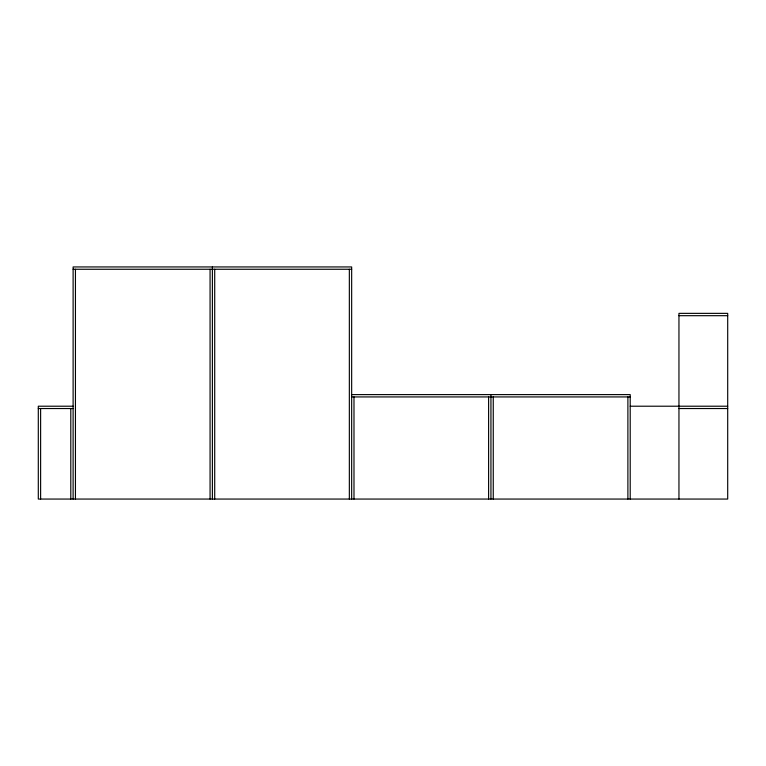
<?xml version="1.0" encoding="UTF-8"?>
<svg xmlns="http://www.w3.org/2000/svg" width="766" height="766" viewBox="0 0 766 766"><rect width="100%" height="100%" fill="white"/><g stroke="black" fill="none" stroke-linecap="round" stroke-linejoin="round"><path stroke-width="1.15" d="M73.115 269.259L351.661 269.259M678.954 315.688L727.7 315.688M351.661 394.605L630.207 394.605L630.207 499.059M351.661 396.932L630.207 396.932M73.115 406.21L38.3 406.21L38.3 499.059L727.7 499.059L727.7 313.361L678.954 313.361L678.954 499.059M630.207 406.21L727.7 406.21M38.3 408.537L73.115 408.537M678.954 408.537L727.7 408.537M627.89 396.932L627.89 499.059M493.256 396.932L493.256 499.059M490.939 394.605L490.939 499.059M488.612 396.932L488.612 499.059M353.988 396.932L353.988 499.059M351.661 499.059L351.661 266.941L73.115 266.941L73.115 499.059M349.344 269.259L349.344 499.059M214.71 269.259L214.71 499.059M212.393 266.941L212.393 499.059M210.066 269.259L210.066 499.059M75.441 269.259L75.441 499.059M70.798 408.537L70.798 499.059M40.617 408.537L40.617 499.059"/></g></svg>
